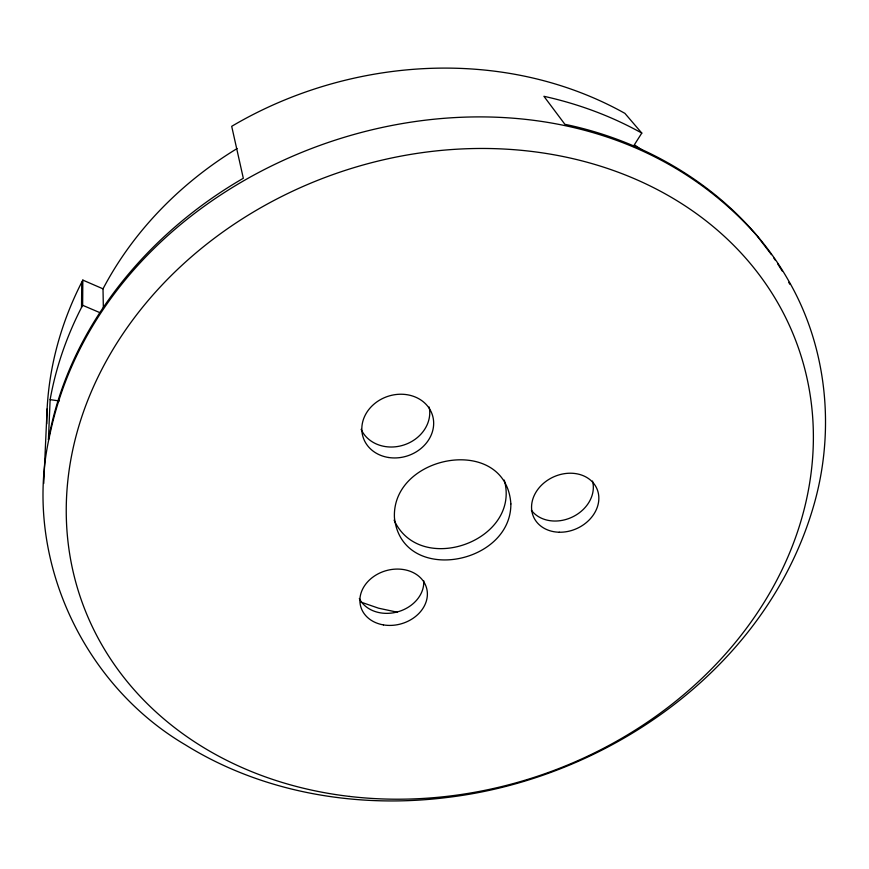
<?xml version="1.0" encoding="UTF-8"?>
<svg xmlns="http://www.w3.org/2000/svg" width="869" height="869" viewBox="0 0 869 869"><rect width="100%" height="100%" fill="white"/><g stroke="black" fill="none" stroke-linecap="round" stroke-linejoin="round"><path stroke-width="1.3" d="M46.752 423.844C46.676 373.898 59.852 324.311 82.827 280.09L103.009 288.834L103.346 307.507M633.251 146.524L641.8 133.076L624.898 113.361C504.074 45.84 349.197 56.909 231.697 126.32L243.32 178.275C146.796 233.957 68.499 328.406 48.425 439.79L50.13 399.631C55.974 366.74 67.195 334.88 82.642 305.291L82.827 280.09M81.523 307.43L81.751 282.186M43.743 483.457L47.122 408.919M103.009 288.834C133.511 230.763 181.241 182.512 237.118 148.534M50.13 399.631L59.244 400.957M397.35 612.221L378.591 608.202L360.754 602.054M82.642 305.291L99.783 312.601M641.8 133.076C611.244 116.033 578.07 103.813 543.918 96.296L564.883 124.3C656.41 143.244 742.104 198.534 788.628 280.785C827.951 348.838 835.391 432.947 813.047 507.876C765.752 667.664 609.451 777.777 447.883 797.384C357.93 808.8 263.035 793.125 185.423 744.874C81.393 683.762 22.757 555.204 49.392 436.835C110.439 136.737 551.142 1.162 757.757 236.64M635.109 145.264L642.082 150.076M757.964 237.041L771.433 254.628M773.942 258.234L775.181 260.048M777.592 263.698L782.241 271.074M788.759 282.316L789.78 284.217M394.091 520.086C419.738 576.875 520.259 541.213 504.531 480.97M504.259 480.09L504.433 480.676M423.724 580.764A33.848 27.471 -15.8 0 1 397.557 611.885A33.848 27.471 -15.8 0 1 359.321 598.513M592.517 481.057A34.293 28.145 -24.7 0 1 572.334 517.044A34.293 28.145 -24.7 0 1 531.361 510.233M429.167 407.018A35.966 31.121 -18.1 0 1 403.933 444.971A35.966 31.121 -18.1 0 1 361.113 429.319M510.863 503.922C511.233 565.263 401.739 585.228 394.439 517.62C391.517 454.129 506.138 433.653 510.863 503.922M388.725 457.518A36.379 31.338 -18.1 0 0 432.371 414.926A36.379 31.338 -18.1 0 0 372.149 405.823A36.379 31.338 -18.1 0 0 388.725 457.518M383.446 624.898A34.206 27.634 -15.9 0 0 426.592 588.107A34.206 27.634 -15.9 0 0 370.846 578.732A34.206 27.634 -15.9 0 0 383.446 624.898M559.278 532.23A34.673 28.319 -24.6 0 0 596.851 488.584A34.673 28.319 -24.6 0 0 539.475 487.357A34.673 28.319 -24.6 0 0 559.278 532.23M349.425 796.417A380.068 317.772 -19.6 0 0 798.915 349.381A380.068 317.772 -19.6 0 0 171.084 275.712A380.068 317.772 -19.6 0 0 349.425 796.417"/></g></svg>
